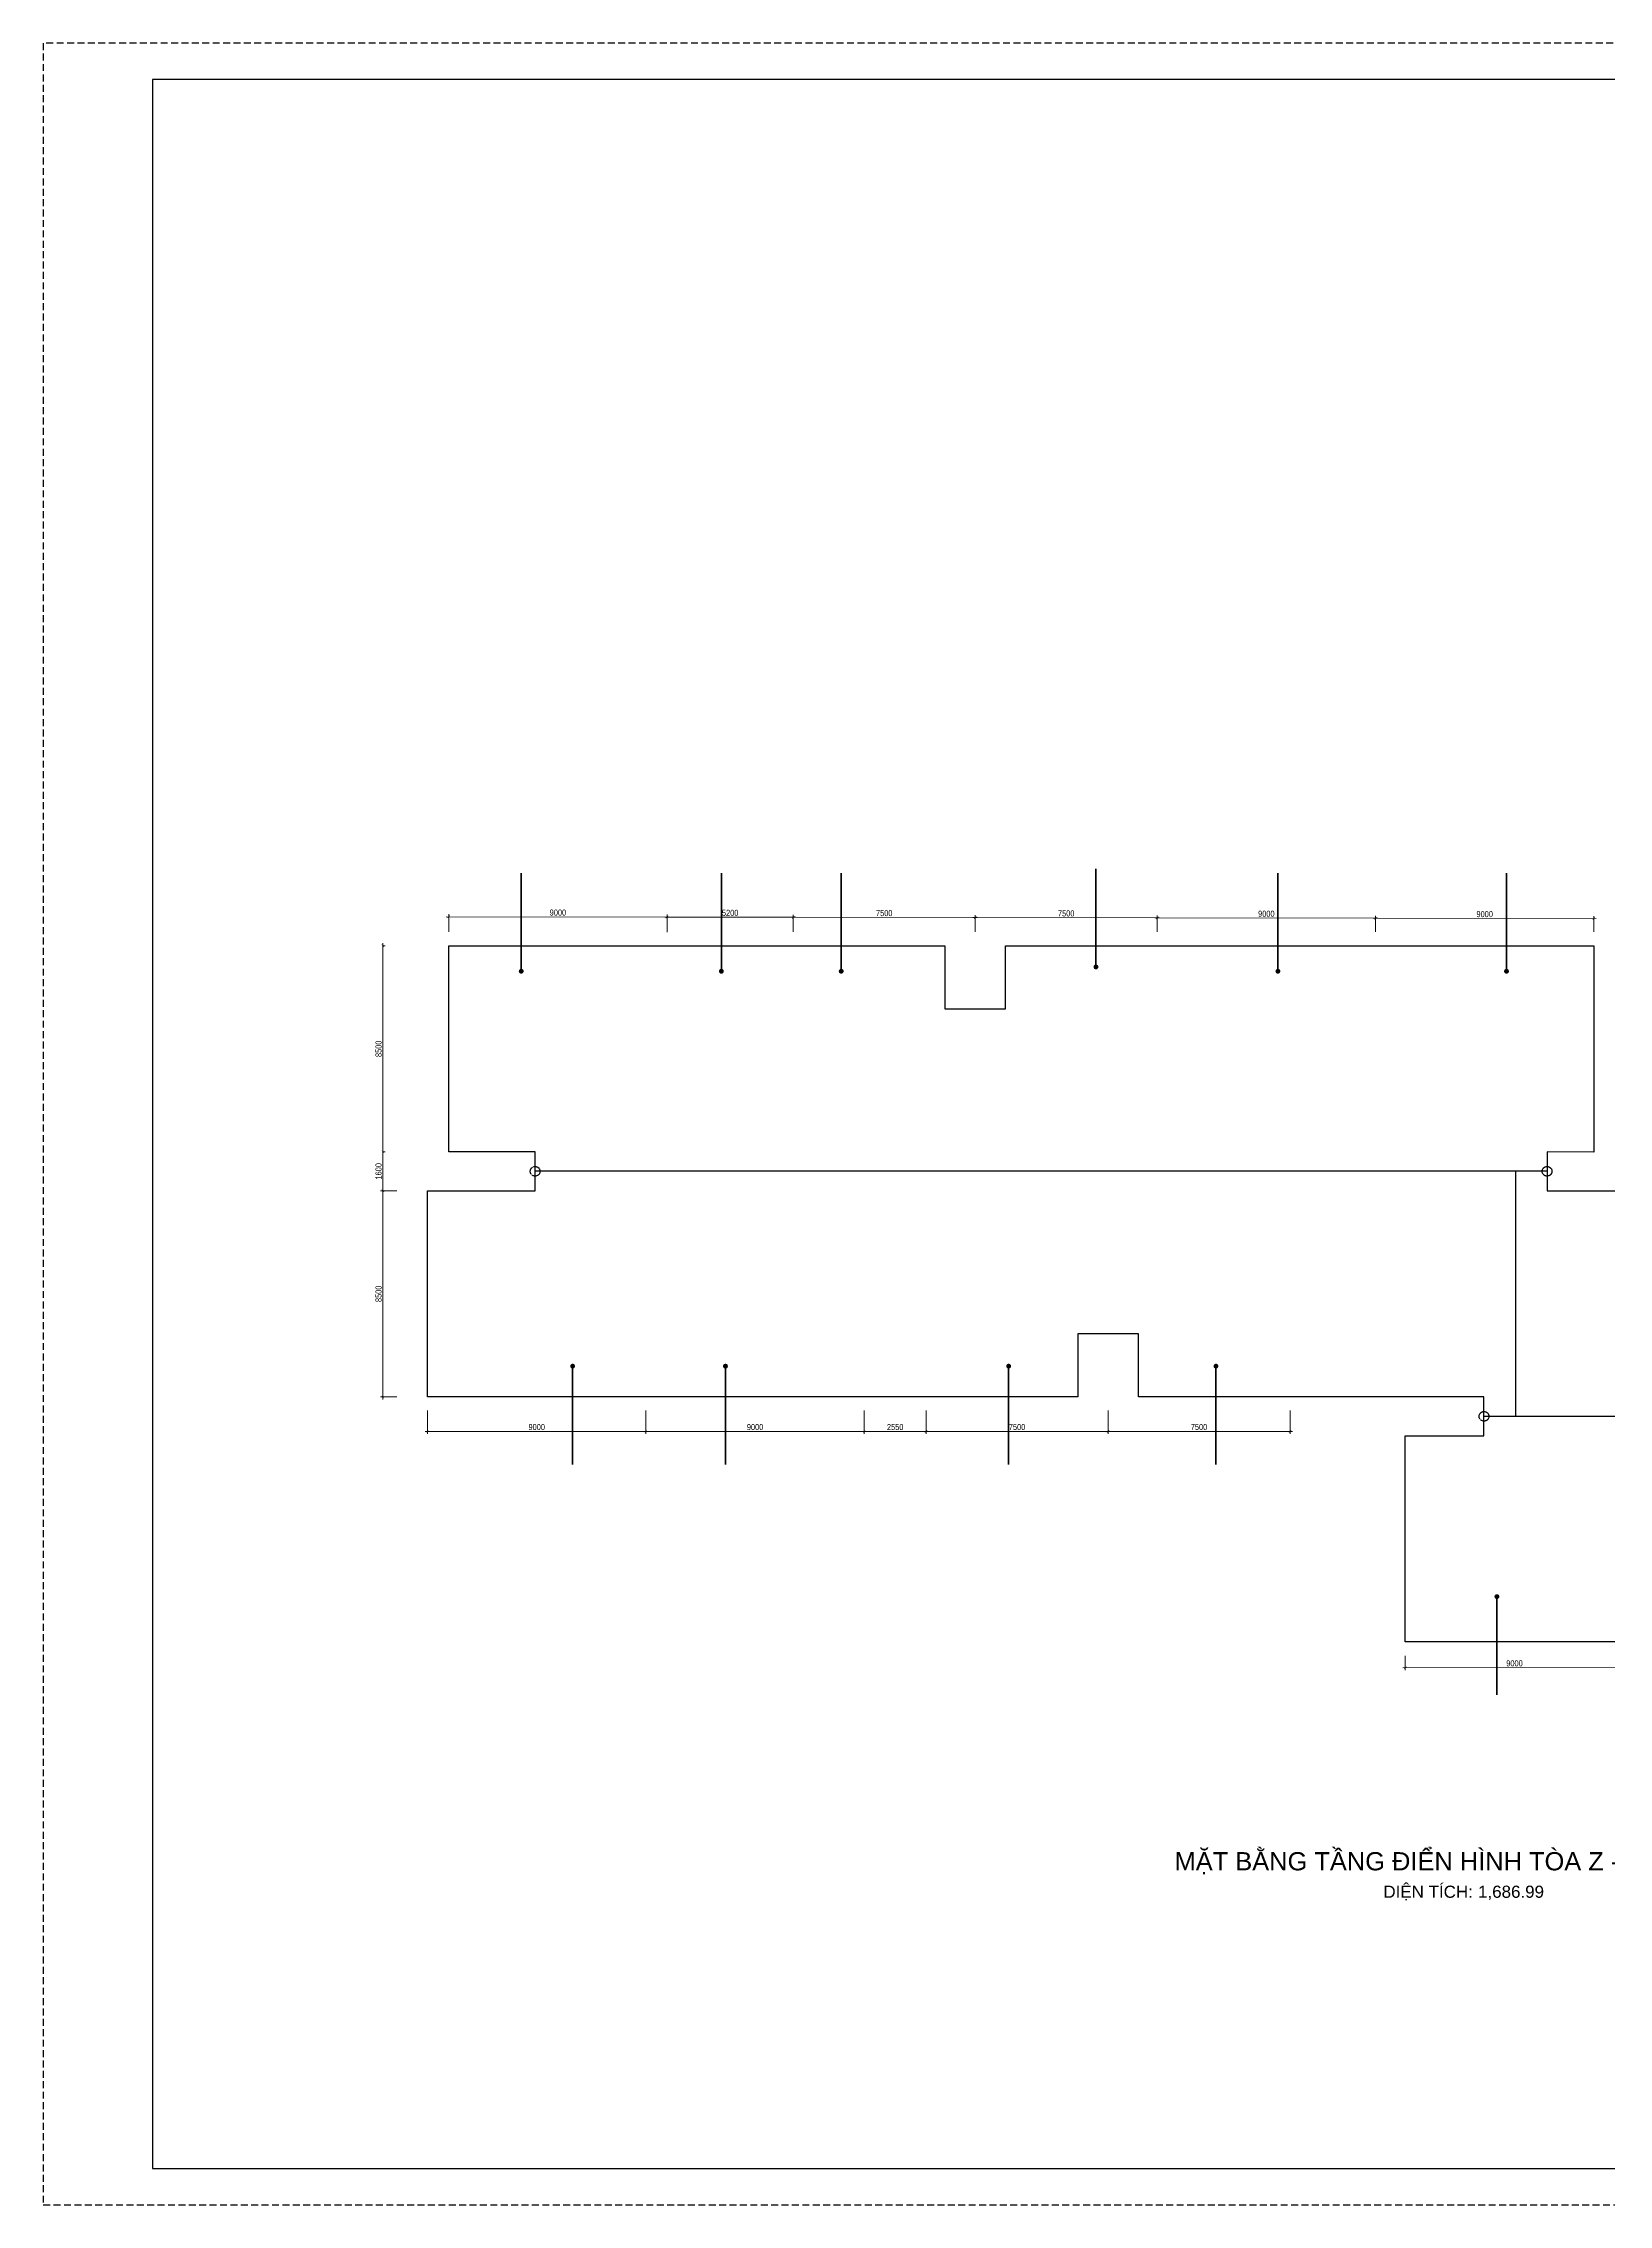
# Model space of a CAD drawing. Header units: millimetres. Extents: x 43 to 126043, y -89269 to -169.
# Drawn here: x 43 to 64572, y -89269 to -169 of the extents above; entities that cross this region are included whole.
import ezdxf
from ezdxf.enums import TextEntityAlignment as Align

# ---------------------------------------------------------------- set-up
doc = ezdxf.new("R2010")
doc.units = ezdxf.units.MM
doc.linetypes.add('HIDDEN', pattern=[9.525, 6.35, -3.175])
doc.layers.get('0').update_dxf_attribs({"color": 231})
doc.layers.get('DefPoints').update_dxf_attribs({"color": 191})
for name, color, linetype, lineweight in [('A-SHBD', 7, 'Continuous', 35), ('A-TEXT', 255, 'Continuous', 25), ('A-WALL-INT', 31, 'Continuous', 20)]:
    doc.layers.add(name, color=color, linetype=linetype, lineweight=lineweight)
doc.layers.add('MDI-BAO', color=1, linetype='Continuous')
doc.layers.add('MDI-HANHLANG', color=5, linetype='HIDDEN', plot=False)
doc.styles.add('250602-MB CO CAU CĂN HO X1-3A-1$0$style1', font='arial.ttf')
doc.styles.add('VTK_Arial', font='arial.ttf', dxfattribs={"width": 0.8})
doc.dimstyles.new('250602-MB CO CAU CĂN HO X1-3A-1$0$Dim_50', dxfattribs={"dimscale": 50, "dimtxt": 2, "dimasz": 1.5, "dimexe": 1, "dimexo": 0, "dimgap": 1, "dimtad": 1, "dimdec": 0, "dimlfac": -1, "dimzin": 12, "dimdsep": 46, "dimtxsty": '250602-MB CO CAU CĂN HO X1-3A-1$0$style1', "dimblk1": '250602-MB CO CAU CĂN HO X1-3A-1$0$_ARCHTICK', "dimblk2": '250602-MB CO CAU CĂN HO X1-3A-1$0$_ARCHTICK', "dimsah": 1, "dimcen": 1.5, "dimdle": 1.5, "dimclrd": 256, "dimclre": 256, "dimclrt": 2, "dimadec": 1, "dimazin": 3, "dimtm": 1e-09, "dimtfac": 0.416667, "dimtdec": 0, "dimtix": 1, "dimtmove": 2, "dimatfit": 3, "dimfxl": 7, "dimfxlon": 1, "dimtolj": 1, "dimtzin": 0, "dimlwd": -1, "dimlwe": -1, "dimarcsym": 1})
doc.dimstyles.new('A-2.5-DIM100', dxfattribs={"dimscale": 100, "dimtxt": 2.5, "dimasz": 1, "dimexe": 1, "dimexo": 0, "dimgap": 0.5, "dimtad": 1, "dimdec": 0, "dimzin": 12, "dimdsep": 46, "dimtxsty": 'VTK_Arial', "dimblk": 'ARCHTICK', "dimcen": 0, "dimdle": 1, "dimclrd": 256, "dimclre": 256, "dimclrt": 7, "dimadec": 1, "dimazin": 3, "dimtfac": 1, "dimtdec": 0, "dimtmove": 0, "dimatfit": 2, "dimfxl": 20, "dimtolj": 1, "dimtzin": 0, "dimlwd": -1, "dimlwe": -1, "dimarcsym": 0})

# ---------------------------------------------------------------- blocks, each defined once
blk = doc.blocks.new('VTK-A1_BoKhungTen')
at = {"layer": 'DefPoints', "linetype": 'HIDDEN', "ltscale": 0.3}
blk.add_lwpolyline([(0, -594), (840, -594), (840, 0), (0, 0)], close=True, dxfattribs=at)
at = {"layer": 'DefPoints'}
blk.add_lwpolyline([(755, -10), (30, -10), (30, -584), (755, -584)], dxfattribs=at)
blk = doc.blocks.new('250602-MB CO CAU CĂN HO X1-3A-1$0$_ARCHTICK')
at = {"color": 0, "linetype": 'ByBlock', "const_width": 0.15}
blk.add_lwpolyline([(-0.5, -0.5), (0.5, 0.5)], dxfattribs=at)
blk = doc.blocks.new('_ArchTick')
at = {"color": 0, "linetype": 'ByBlock', "const_width": 0.15}
blk.add_lwpolyline([(-0.5, -0.5), (0.5, 0.5)], dxfattribs=at)
blk = doc.blocks.new('*D240')
at = {"layer": 'A-WALL-INT', "transparency": 16777216}
for p, q in [((16658, -36175), (25858, -36190)), ((16757, -36802), (16758, -36075)), ((25757, -36817), (25758, -36090))]:
    blk.add_line(p, q, dxfattribs=at)
at = {"layer": 'DefPoints', "color": 0, "transparency": 16777216}
for p in [(25758, -36190), (16757, -36802, 0), (25757, -36817, 0)]:
    blk.add_point(p, dxfattribs=at)
at = {"layer": 'A-WALL-INT', "transparency": 16777216, "xscale": 100, "yscale": 100, "zscale": 100}
for p, rotation in [((16758, -36175), 179.904507122564), ((25758, -36190), 359.904507122564)]:
    blk.add_blockref('_ArchTick', p, dxfattribs=dict(at, rotation=rotation))
at = {"layer": 'A-WALL-INT', "color": 7, "transparency": 16777216, "insert": (21258, -36005), "char_height": 250, "attachment_point": 5, "rotation": 359.90451, "style": 'VTK_Arial'}
blk.add_mtext('\\A1;9000', dxfattribs=at)
blk = doc.blocks.new('*D241')
at = {"layer": 'A-WALL-INT', "transparency": 16777216}
for p, q in [((25658, -36190), (31058, -36199)), ((25757, -36817), (25758, -36090)), ((30957, -36802), (30958, -36099))]:
    blk.add_line(p, q, dxfattribs=at)
at = {"layer": 'DefPoints', "color": 0, "transparency": 16777216}
for p in [(30958, -36199), (25757, -36817, 0), (30957, -36802, 0)]:
    blk.add_point(p, dxfattribs=at)
at = {"layer": 'A-WALL-INT', "transparency": 16777216, "xscale": 100, "yscale": 100, "zscale": 100}
for p, rotation in [((25758, -36190), 179.904507122564), ((30958, -36199), 359.904507122564)]:
    blk.add_blockref('_ArchTick', p, dxfattribs=dict(at, rotation=rotation))
at = {"layer": 'A-WALL-INT', "color": 7, "transparency": 16777216, "insert": (28358, -36017), "char_height": 250, "attachment_point": 5, "rotation": 359.90451, "style": 'VTK_Arial'}
blk.add_mtext('\\A1;5200', dxfattribs=at)
blk = doc.blocks.new('*D242')
at = {"layer": 'A-WALL-INT', "transparency": 16777216}
for p, q in [((30858, -36199), (38558, -36212)), ((30957, -36802), (30958, -36099)), ((38457, -36802), (38458, -36111))]:
    blk.add_line(p, q, dxfattribs=at)
at = {"layer": 'DefPoints', "color": 0, "transparency": 16777216}
for p in [(38458, -36211), (30957, -36802, 0), (38457, -36802, 0)]:
    blk.add_point(p, dxfattribs=at)
at = {"layer": 'A-WALL-INT', "transparency": 16777216, "xscale": 100, "yscale": 100, "zscale": 100}
for p, rotation in [((30958, -36199), 179.904507122564), ((38458, -36211), 359.904507122564)]:
    blk.add_blockref('_ArchTick', p, dxfattribs=dict(at, rotation=rotation))
at = {"layer": 'A-WALL-INT', "color": 7, "transparency": 16777216, "insert": (34708, -36027), "char_height": 250, "attachment_point": 5, "rotation": 359.90451, "style": 'VTK_Arial'}
blk.add_mtext('\\A1;7500', dxfattribs=at)
blk = doc.blocks.new('*D243')
at = {"layer": 'A-WALL-INT', "transparency": 16777216}
for p, q in [((38358, -36211), (46058, -36224)), ((38457, -36802), (38458, -36111)), ((45957, -36802), (45958, -36124))]:
    blk.add_line(p, q, dxfattribs=at)
at = {"layer": 'DefPoints', "color": 0, "transparency": 16777216}
for p in [(45958, -36224), (38457, -36802, 0), (45957, -36802, 0)]:
    blk.add_point(p, dxfattribs=at)
at = {"layer": 'A-WALL-INT', "transparency": 16777216, "xscale": 100, "yscale": 100, "zscale": 100}
for p, rotation in [((38458, -36211), 179.904507122564), ((45958, -36224), 359.904507122564)]:
    blk.add_blockref('_ArchTick', p, dxfattribs=dict(at, rotation=rotation))
at = {"layer": 'A-WALL-INT', "color": 7, "transparency": 16777216, "insert": (42208, -36040), "char_height": 250, "attachment_point": 5, "rotation": 359.90451, "style": 'VTK_Arial'}
blk.add_mtext('\\A1;7500', dxfattribs=at)
blk = doc.blocks.new('*D244')
at = {"layer": 'A-WALL-INT', "transparency": 16777216}
for p, q in [((45858, -36224), (55058, -36239)), ((45957, -36802), (45958, -36124)), ((54957, -36802), (54958, -36139))]:
    blk.add_line(p, q, dxfattribs=at)
at = {"layer": 'DefPoints', "color": 0, "transparency": 16777216}
for p in [(54958, -36239), (45957, -36802, 0), (54957, -36802, 0)]:
    blk.add_point(p, dxfattribs=at)
at = {"layer": 'A-WALL-INT', "transparency": 16777216, "xscale": 100, "yscale": 100, "zscale": 100}
for p, rotation in [((45958, -36224), 179.904507122564), ((54958, -36239), 359.904507122564)]:
    blk.add_blockref('_ArchTick', p, dxfattribs=dict(at, rotation=rotation))
at = {"layer": 'A-WALL-INT', "color": 7, "transparency": 16777216, "insert": (50458, -36054), "char_height": 250, "attachment_point": 5, "rotation": 359.90451, "style": 'VTK_Arial'}
blk.add_mtext('\\A1;9000', dxfattribs=at)
blk = doc.blocks.new('*D245')
at = {"layer": 'A-WALL-INT', "transparency": 16777216}
for p, q in [((54858, -36239), (64058, -36254)), ((54957, -36802), (54958, -36139)), ((63957, -36802), (63958, -36154))]:
    blk.add_line(p, q, dxfattribs=at)
at = {"layer": 'DefPoints', "color": 0, "transparency": 16777216}
for p in [(63958, -36254), (54957, -36802, 0), (63957, -36802, 0)]:
    blk.add_point(p, dxfattribs=at)
at = {"layer": 'A-WALL-INT', "transparency": 16777216, "xscale": 100, "yscale": 100, "zscale": 100}
for p, rotation in [((54958, -36239), 179.904507122564), ((63958, -36254), 359.904507122564)]:
    blk.add_blockref('_ArchTick', p, dxfattribs=dict(at, rotation=rotation))
at = {"layer": 'A-WALL-INT', "color": 7, "transparency": 16777216, "insert": (59458, -36069), "char_height": 250, "attachment_point": 5, "rotation": 359.90451, "style": 'VTK_Arial'}
blk.add_mtext('\\A1;9000', dxfattribs=at)
blk = doc.blocks.new('*D259')
at = {"layer": 'A-WALL-INT', "transparency": 16777216}
for p, q in [((56187, -66635), (56187, -67233)), ((65187, -66635), (65187, -67228)), ((65287, -67128), (56087, -67133))]:
    blk.add_line(p, q, dxfattribs=at)
at = {"layer": 'DefPoints', "color": 0, "transparency": 16777216}
for p in [(56187, -66635, 0), (65187, -66635, 0), (56187, -67133)]:
    blk.add_point(p, dxfattribs=at)
at = {"layer": 'A-WALL-INT', "transparency": 16777216, "xscale": 100, "yscale": 100, "zscale": 100}
for p, rotation in [((56187, -67133), 180.0318309853435), ((65187, -67128), 0.03183098534361939)]:
    blk.add_blockref('_ArchTick', p, dxfattribs=dict(at, rotation=rotation))
at = {"layer": 'A-WALL-INT', "color": 7, "transparency": 16777216, "insert": (60687, -66953), "char_height": 250, "attachment_point": 5, "rotation": 0.03183, "style": 'VTK_Arial'}
blk.add_mtext('\\A1;9000', dxfattribs=at)
blk = doc.blocks.new('*D260')
at = {"layer": 'A-WALL-INT', "transparency": 16777216}
for p, q in [((43934, -56535), (43934, -57490)), ((51434, -56535), (51434, -57490)), ((51534, -57390), (43834, -57390))]:
    blk.add_line(p, q, dxfattribs=at)
at = {"layer": 'DefPoints', "color": 0, "transparency": 16777216}
for p in [(43934, -56535, 0), (51434, -56535, 0), (43934, -57390)]:
    blk.add_point(p, dxfattribs=at)
at = {"layer": 'A-WALL-INT', "transparency": 16777216, "xscale": 100, "yscale": 100, "zscale": 100, "rotation": 180}
blk.add_blockref('_ArchTick', (43934, -57390), dxfattribs=at)
at = {"layer": 'A-WALL-INT', "transparency": 16777216, "xscale": 100, "yscale": 100, "zscale": 100}
blk.add_blockref('_ArchTick', (51434, -57390), dxfattribs=at)
at = {"layer": 'A-WALL-INT', "color": 7, "transparency": 16777216, "insert": (47684, -57212), "char_height": 250, "attachment_point": 5, "style": 'VTK_Arial'}
blk.add_mtext('\\A1;7500', dxfattribs=at)
blk = doc.blocks.new('*D261')
at = {"layer": 'A-WALL-INT', "transparency": 16777216}
for p, q in [((36434, -56535), (36434, -57490)), ((43934, -56535), (43934, -57490)), ((44034, -57390), (36334, -57390))]:
    blk.add_line(p, q, dxfattribs=at)
at = {"layer": 'DefPoints', "color": 0, "transparency": 16777216}
for p in [(36434, -56535, 0), (43934, -56535, 0), (36434, -57390)]:
    blk.add_point(p, dxfattribs=at)
at = {"layer": 'A-WALL-INT', "transparency": 16777216, "xscale": 100, "yscale": 100, "zscale": 100, "rotation": 180}
blk.add_blockref('_ArchTick', (36434, -57390), dxfattribs=at)
at = {"layer": 'A-WALL-INT', "transparency": 16777216, "xscale": 100, "yscale": 100, "zscale": 100}
blk.add_blockref('_ArchTick', (43934, -57390), dxfattribs=at)
at = {"layer": 'A-WALL-INT', "color": 7, "transparency": 16777216, "insert": (40184, -57212), "char_height": 250, "attachment_point": 5, "style": 'VTK_Arial'}
blk.add_mtext('\\A1;7500', dxfattribs=at)
blk = doc.blocks.new('*D262')
at = {"layer": 'A-WALL-INT', "transparency": 16777216}
for p, q in [((33884, -56535), (33884, -57490)), ((36434, -56535), (36434, -57490)), ((36534, -57390), (33784, -57390))]:
    blk.add_line(p, q, dxfattribs=at)
at = {"layer": 'DefPoints', "color": 0, "transparency": 16777216}
for p in [(33884, -56535, 0), (36434, -56535, 0), (33884, -57390)]:
    blk.add_point(p, dxfattribs=at)
at = {"layer": 'A-WALL-INT', "transparency": 16777216, "xscale": 100, "yscale": 100, "zscale": 100, "rotation": 180}
blk.add_blockref('_ArchTick', (33884, -57390), dxfattribs=at)
at = {"layer": 'A-WALL-INT', "transparency": 16777216, "xscale": 100, "yscale": 100, "zscale": 100}
blk.add_blockref('_ArchTick', (36434, -57390), dxfattribs=at)
at = {"layer": 'A-WALL-INT', "color": 7, "transparency": 16777216, "insert": (35159, -57212), "char_height": 250, "attachment_point": 5, "style": 'VTK_Arial'}
blk.add_mtext('\\A1;2550', dxfattribs=at)
blk = doc.blocks.new('*D263')
at = {"layer": 'A-WALL-INT', "transparency": 16777216}
for p, q in [((24884, -56535), (24884, -57490)), ((33884, -56535), (33884, -57490)), ((33984, -57390), (24784, -57390))]:
    blk.add_line(p, q, dxfattribs=at)
at = {"layer": 'DefPoints', "color": 0, "transparency": 16777216}
for p in [(24884, -56535, 0), (33884, -56535, 0), (24884, -57390)]:
    blk.add_point(p, dxfattribs=at)
at = {"layer": 'A-WALL-INT', "transparency": 16777216, "xscale": 100, "yscale": 100, "zscale": 100, "rotation": 180}
blk.add_blockref('_ArchTick', (24884, -57390), dxfattribs=at)
at = {"layer": 'A-WALL-INT', "transparency": 16777216, "xscale": 100, "yscale": 100, "zscale": 100}
blk.add_blockref('_ArchTick', (33884, -57390), dxfattribs=at)
at = {"layer": 'A-WALL-INT', "color": 7, "transparency": 16777216, "insert": (29384, -57212), "char_height": 250, "attachment_point": 5, "style": 'VTK_Arial'}
blk.add_mtext('\\A1;9000', dxfattribs=at)
blk = doc.blocks.new('*D264')
at = {"layer": 'A-WALL-INT', "transparency": 16777216}
for p, q in [((15884, -56535), (15884, -57490)), ((24884, -56535), (24884, -57490)), ((24984, -57390), (15784, -57390))]:
    blk.add_line(p, q, dxfattribs=at)
at = {"layer": 'DefPoints', "color": 0, "transparency": 16777216}
for p in [(15884, -56535, 0), (24884, -56535, 0), (15884, -57390)]:
    blk.add_point(p, dxfattribs=at)
at = {"layer": 'A-WALL-INT', "transparency": 16777216, "xscale": 100, "yscale": 100, "zscale": 100, "rotation": 180}
blk.add_blockref('_ArchTick', (15884, -57390), dxfattribs=at)
at = {"layer": 'A-WALL-INT', "transparency": 16777216, "xscale": 100, "yscale": 100, "zscale": 100}
blk.add_blockref('_ArchTick', (24884, -57390), dxfattribs=at)
at = {"layer": 'A-WALL-INT', "color": 7, "transparency": 16777216, "insert": (20384, -57212), "char_height": 250, "attachment_point": 5, "style": 'VTK_Arial'}
blk.add_mtext('\\A1;9000', dxfattribs=at)
blk = doc.blocks.new('*D265')
at = {"layer": 'A-WALL-INT', "transparency": 16777216}
for p, q in [((14614, -47469), (13943, -47469)), ((14043, -56069), (14043, -47369)), ((14614, -55969), (13943, -55969))]:
    blk.add_line(p, q, dxfattribs=at)
at = {"layer": 'DefPoints', "color": 0, "transparency": 16777216}
for p in [(14043, -47469), (14614, -47469, 0), (14614, -55969, 0)]:
    blk.add_point(p, dxfattribs=at)
at = {"layer": 'A-WALL-INT', "transparency": 16777216, "xscale": 100, "yscale": 100, "zscale": 100}
for p, rotation in [((14043, -47469), 90), ((14043, -55969), 270)]:
    blk.add_blockref('_ArchTick', p, dxfattribs=dict(at, rotation=rotation))
at = {"layer": 'A-WALL-INT', "color": 7, "transparency": 16777216, "insert": (13865, -51719), "char_height": 250, "attachment_point": 5, "rotation": 90, "style": 'VTK_Arial'}
blk.add_mtext('\\A1;8500', dxfattribs=at)
blk = doc.blocks.new('*D266')
at = {"layer": 'A-WALL-INT', "transparency": 16777216}
for p, q in [((14043, -47569), (14043, -45769)), ((14043, -45869), (14143, -45869)), ((14614, -47469), (13943, -47469))]:
    blk.add_line(p, q, dxfattribs=at)
at = {"layer": 'DefPoints', "color": 0, "transparency": 16777216}
for p in [(14043, -45869, 0), (14043, -45869), (14614, -47469, 0)]:
    blk.add_point(p, dxfattribs=at)
at = {"layer": 'A-WALL-INT', "transparency": 16777216, "xscale": 100, "yscale": 100, "zscale": 100}
for p, rotation in [((14043, -45869), 90), ((14043, -47469), 270)]:
    blk.add_blockref('_ArchTick', p, dxfattribs=dict(at, rotation=rotation))
at = {"layer": 'A-WALL-INT', "color": 7, "transparency": 16777216, "insert": (13865, -46669), "char_height": 250, "attachment_point": 5, "rotation": 90, "style": 'VTK_Arial'}
blk.add_mtext('\\A1;1600', dxfattribs=at)
blk = doc.blocks.new('*D267')
at = {"layer": 'A-WALL-INT', "transparency": 16777216}
for p, q in [((14043, -45969), (14043, -37269)), ((14043, -37369), (14143, -37369)), ((14043, -45869), (14143, -45869))]:
    blk.add_line(p, q, dxfattribs=at)
at = {"layer": 'DefPoints', "color": 0, "transparency": 16777216}
for p in [(14043, -37369, 0), (14043, -37369), (14043, -45869, 0)]:
    blk.add_point(p, dxfattribs=at)
at = {"layer": 'A-WALL-INT', "transparency": 16777216, "xscale": 100, "yscale": 100, "zscale": 100}
for p, rotation in [((14043, -37369), 90), ((14043, -45869), 270)]:
    blk.add_blockref('_ArchTick', p, dxfattribs=dict(at, rotation=rotation))
at = {"layer": 'A-WALL-INT', "color": 7, "transparency": 16777216, "insert": (13865, -41619), "char_height": 250, "attachment_point": 5, "rotation": 90, "style": 'VTK_Arial'}
blk.add_mtext('\\A1;8500', dxfattribs=at)

msp = doc.modelspace()

# ---------------------------------------------------------------- linework, layer by layer
at = {"layer": 'MDI-BAO', "elevation": 0}
msp.add_lwpolyline([(106386.8, -66068.5), (56186.9, -66068.5), (56186.9, -57568.5), (59429.3, -57568.5), (59429.3, -55968.5), (45184.3, -55968.5), (45185.2, -53369), (42684.3, -53369), (42684.3, -55968.5), (15884.3, -55968.5), (15884.3, -47468.5), (20319.3, -47468.5), (20319.3, -45868.5), (16756.9, -45868.5), (16756.9, -37368.5), (37206.9, -37368.5), (37206.9, -39968.2), (39706.9, -39968.2), (39706.9, -37368.5), (63956.9, -37373.5), (63956.9, -45873.5), (62029.3, -45868.5), (62029.3, -47468.5), (74129.3, -47468.5)], dxfattribs=at)
at = {"layer": 'MDI-HANHLANG'}
for p, q in [((62029.3, -46668.5), (20319.3, -46668.5)), ((60729.3, -46668.5), (60729.3, -56768.5)), ((59429.3, -56768.5, 0), (99401.9, -56768.5, 0))]:
    msp.add_line(p, q, dxfattribs=at)
for centre in [(20319.3, -46668.5), (62029.3, -46668.5), (59429.3, -56768.5, 0)]:
    msp.add_circle(centre, 200, dxfattribs=at)

# ---------------------------------------------------------------- block references
at = {"layer": 'DefPoints', "xscale": 150, "yscale": 150, "zscale": 150}
msp.add_blockref('VTK-A1_BoKhungTen', (43.4, -168.9), dxfattribs=at)

# ---------------------------------------------------------------- texts
at = {"layer": 'A-TEXT', "style": 'VTK_Arial'}
msp.add_text('MẶT BẰNG TẦNG ĐIỂN HÌNH TÒA Z - 5(NOXH)', height=750, dxfattribs=at).set_placement((58141.5, -75483.9), align=Align.CENTER)
for s, p in [('DIỆN TÍCH:', (55283.9, -76615)), ('1,686.99', (59185.3, -76615))]:
    msp.add_text(s, height=500, dxfattribs=at).set_placement(p)

# ---------------------------------------------------------------- dimensions: what is measured, and where the dimension line sits
at = {"layer": 'A-WALL-INT'}
for p1, p2, distance, picture, middle in [((16756.9, -36802, 0), (25756.9, -36817, 0), 626.8, '*D240', (21258.2, -36005)), ((14614.4, -55968.5, 0), (14614.4, -47468.5, 0), 571.5, '*D265', (13865.3, -51718.5))]:
    dim = msp.add_aligned_dim(p1=p1, p2=p2, distance=distance, dimstyle='A-2.5-DIM100', override={"dimpost": '\\X'}, dxfattribs=at)
    dim.commit()
    dim.dimension.update_dxf_attribs({"geometry": picture, "text_midpoint": middle})
for base, p1, p2, angle, picture, middle in [((30957.9, -36198.9), (25756.9, -36817, 0), (30956.9, -36802, 0), 179.904507, '*D241', (28358.2, -36016.9)), ((38457.8, -36211.4), (30956.9, -36802, 0), (38456.9, -36802, 0), 179.904507, '*D242', (34708.2, -36027.5)), ((45957.8, -36223.9), (38456.9, -36802, 0), (45956.9, -36802, 0), 179.904507, '*D243', (42208.1, -36040)), ((54957.8, -36238.9), (45956.9, -36802, 0), (54956.9, -36802, 0), 179.904507, '*D244', (50458.1, -36053.7)), ((63957.8, -36253.9), (54956.9, -36802, 0), (63956.9, -36802, 0), 179.904507, '*D245', (59458.1, -36068.7)), ((14042.9, -37368.5), (14042.9, -45868.5, 0), (14042.9, -37368.5, 0), 270, '*D267', (13865.3, -41618.5)), ((14042.9, -45868.5), (14614.4, -47468.5, 0), (14042.9, -45868.5, 0), 270, '*D266', (13865.3, -46668.5)), ((56187.1, -67133.1, 0), (65186.9, -66635, 0), (56186.9, -66635, 0), 0.031831, '*D259', (60687, -66952.9, 0))]:
    dim = msp.add_linear_dim(base=base, p1=p1, p2=p2, angle=angle, dimstyle='A-2.5-DIM100', override={"dimpost": '\\X', "dimtmove": 1}, dxfattribs=at)
    dim.commit()
    dim.dimension.update_dxf_attribs({"geometry": picture, "text_midpoint": middle})
for base, p1, p2, override, picture, middle in [((15884.3, -57389.5), (24884.3, -56535, 0), (15884.3, -56535, 0), {"dimpost": '\\X', "dimtmove": 1}, '*D264', (20384.3, -57211.9)), ((24884.3, -57389.5), (33884.3, -56535, 0), (24884.3, -56535, 0), {"dimpost": '\\X', "dimtmove": 1}, '*D263', (29384.3, -57211.9)), ((33884.3, -57389.5), (36434.3, -56535, 0), (33884.3, -56535, 0), {"dimpost": '\\X', "dimtmove": 1}, '*D262', (35159.3, -57211.9)), ((36434.3, -57389.5), (43934.3, -56535, 0), (36434.3, -56535, 0), {"dimpost": '\\X', "dimtmove": 1}, '*D261', (40184.3, -57211.9)), ((43934.3, -57389.5), (51434.3, -56535, 0), (43934.3, -56535, 0), {"dimpost": '\\X'}, '*D260', (47684.3, -57211.9))]:
    dim = msp.add_linear_dim(base=base, p1=p1, p2=p2, dimstyle='A-2.5-DIM100', override=override, dxfattribs=at)
    dim.commit()
    dim.dimension.update_dxf_attribs({"geometry": picture, "text_midpoint": middle})

# ---------------------------------------------------------------- leaders
at = {"layer": 'A-SHBD'}
for points in [[(19746.2, -38422.3, 0), (19745.9, -34375, 0)], [(27996.2, -38422.3, 0), (27995.9, -34375, 0)], [(32934.7, -38422.3, 0), (32934.4, -34375, 0)], [(43435.2, -38244.7), (43434.9, -34197.3)], [(50935.2, -38422.3), (50934.9, -34375)], [(60357, -38422.3), (60356.7, -34375)], [(21863.8, -54701.7), (21863.5, -58749)], [(28165.2, -54701.7), (28164.9, -58749)], [(39836.6, -54701.7), (39836.3, -58749)], [(48380.6, -54701.7), (48380.3, -58749)], [(59962, -64200.4, 0), (59961.7, -68247.7, 0)]]:
    msp.add_leader(points, dimstyle='250602-MB CO CAU CĂN HO X1-3A-1$0$Dim_50', override={"dimasz": 4, "dimtad": 0, "dimldrblk": 'Dot', "dimtfill": 1}, dxfattribs=at)

doc.saveas('drawing.dxf')
